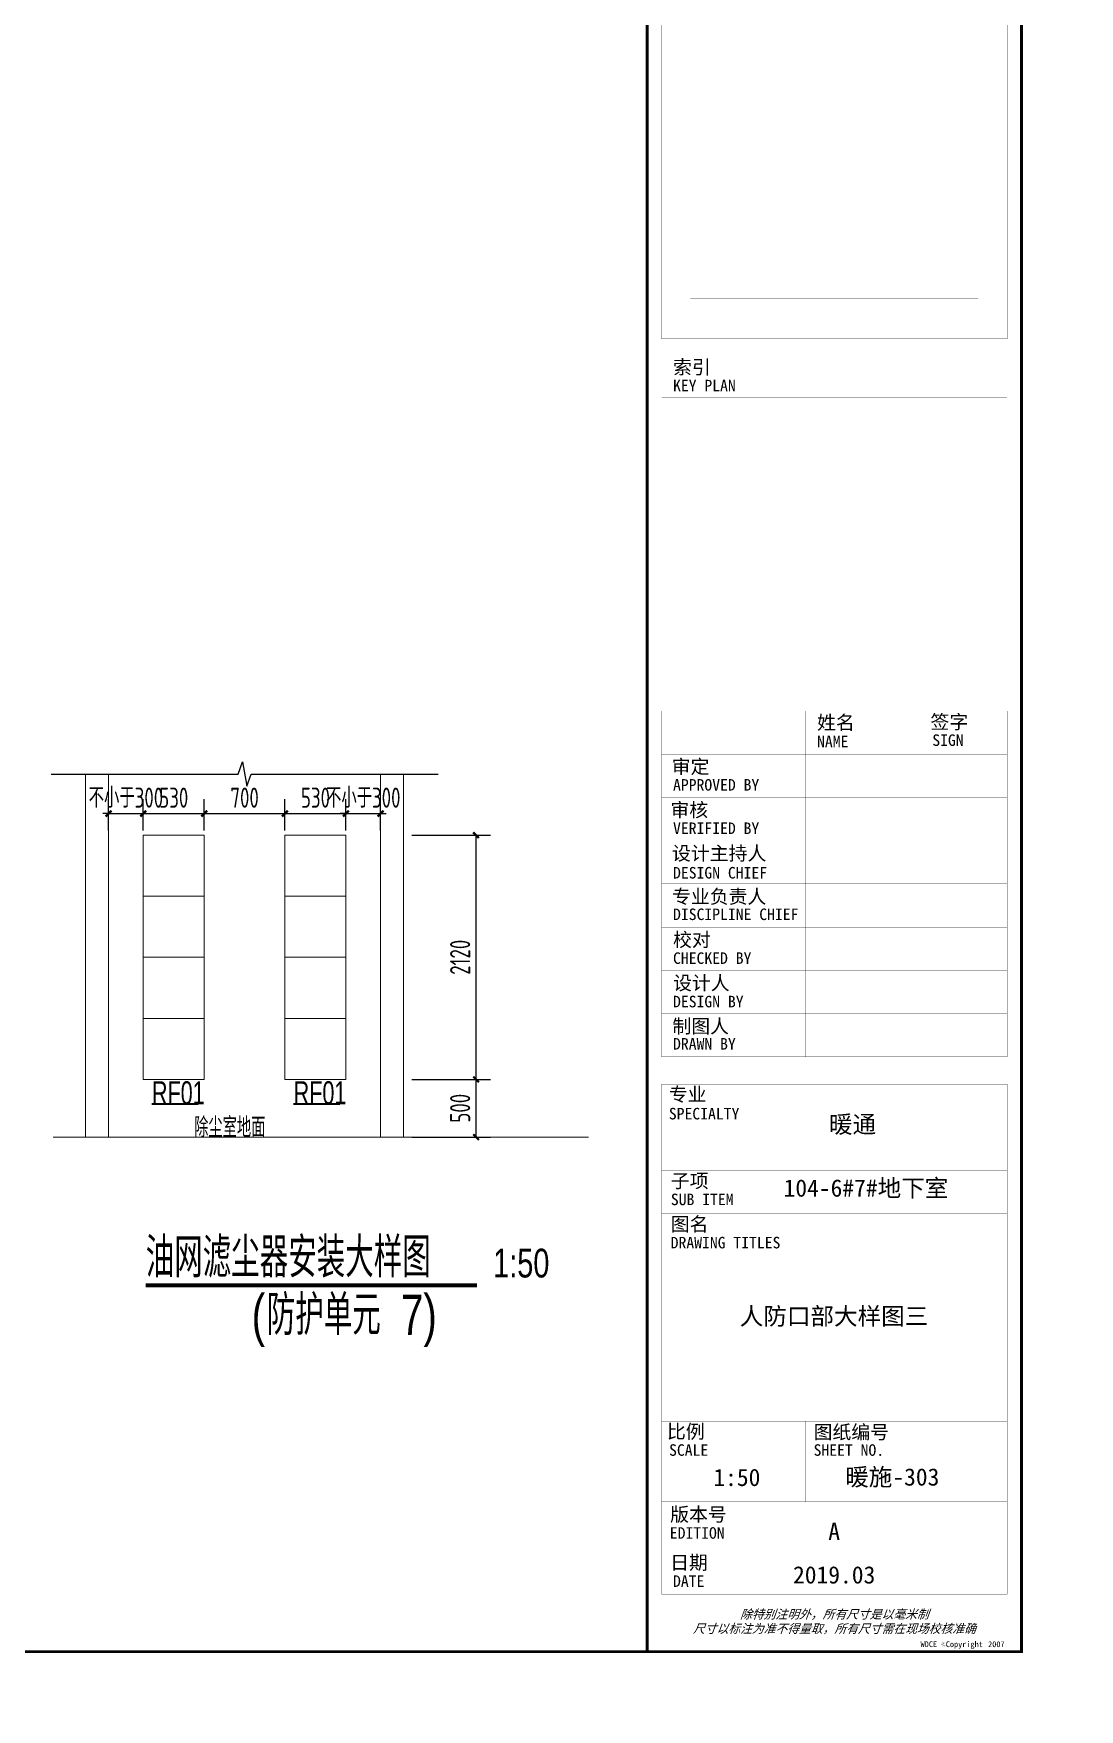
# Model space of a CAD drawing. Extents: x 49167 to 115333, y -222111 to -53947.
# Drawn here: x 97364 to 106442, y -171148 to -156605 of the extents above; entities that cross this region are included whole.
import ezdxf
from ezdxf.enums import TextEntityAlignment as Align

# ---------------------------------------------------------------- set-up
doc = ezdxf.new("R2010")
doc.units = 0
doc.header["$LTSCALE"] = 1000
doc.header["$MEASUREMENT"] = 0
for name, color, linetype, lineweight in [('AC_TXT', 40, 'Continuous', 15), ('ACS_COM_BZ', 3, 'Continuous', 15), ('ACS_暖通设备', 7, 'Continuous', 15)]:
    doc.layers.add(name, color=color, linetype=linetype, lineweight=lineweight)
for name, color, linetype in [('DIM_SYMB', 3, 'Continuous'), ('DUCT-送风标注', 3, 'Continuous'), ('TH_DIM', 3, 'Continuous')]:
    doc.layers.add(name, color=color, linetype=linetype)
doc.styles.add('_TCH_DIM_T3', font='ROS1', dxfattribs={"width": 0.8, "bigfont": 'JD'})
doc.styles.add('HZF', font='ros.shx', dxfattribs={"width": 0.75, "bigfont": 'jd.shx'})
doc.styles.add('华文细黑', font='STXIHEI.TTF', dxfattribs={"height": 10})
doc.styles.add('图签信息$0$华文细黑', font='STXIHEI.TTF', dxfattribs={"height": 10})
doc.dimstyles.new('_TCH_ARCH&&50', dxfattribs={"dimtxt": 175, "dimasz": 50, "dimexe": 125, "dimexo": 150, "dimgap": 50, "dimtad": 1, "dimdec": 0, "dimzin": 0, "dimdsep": 46, "dimtxsty": '_TCH_DIM_T3', "dimblk": 'ARCHTICK', "dimcen": 0.09, "dimazin": 2, "dimtfac": 1, "dimtdec": 0, "dimtix": 1, "dimtmove": 2, "dimatfit": 3, "dimfxl": 0, "dimtolj": 1, "dimtzin": 0, "dimarcsym": 0})

# ---------------------------------------------------------------- blocks, each defined once
blk = doc.blocks.new('图框-A1')
for points, const_width in [([(0, 0), (841, 0), (841, 594), (0, 594)], 0.05), ([(766, 584), (25, 584), (25, 10), (766, 10)], 0.5)]:
    blk.add_lwpolyline(points, close=True, dxfattribs=dict(const_width=const_width))
blk = doc.blocks.new('图签信息$0$WDCE Copyright200X')
at = {"const_width": 0.016}
blk.add_lwpolyline([(-10.6, 1.26, 1), (-11.4, 1.26, 1)], format="xyb", close=True, dxfattribs=at)
at = {"style": '图签信息$0$华文细黑'}
for s, p in [('WDCE ', (-11.46, 0.5)), ('     Copyright ', (-3.51, 0.5))]:
    blk.add_text(s, height=1, dxfattribs=at).set_placement(p, align=Align.BOTTOM_RIGHT)
blk.add_text('c', height=0.6, dxfattribs=at).set_placement((-11.04, 1.35), align=Align.MIDDLE_CENTER)
blk.add_attdef('200X', text='', height=1, dxfattribs=at).set_placement((-0.45, 0.5), align=Align.BOTTOM_RIGHT)
blk = doc.blocks.new('图签信息')
at = {"const_width": 0.5}
blk.add_lwpolyline([(-65, 0), (0, 0), (0, 500.5), (-65, 500.5)], close=True, dxfattribs=at)
at = {"const_width": 0.05}
for points in [[(-62.5, 404.92), (-62.5, 227.83)], [(-62.5, 227.83), (-2.5, 227.83), (-2.5, 404.92)], [(-57.5, 234.85), (-7.5, 234.85)], [(-62.5, 227.83), (-2.5, 227.83)], [(-62.5, 217.74), (-2.5, 217.74)], [(-62.5, 103.26), (-2.5, 103.26), (-2.5, 163.26), (-62.5, 163.26), (-62.5, 103.26)], [(-37.5, 163.26), (-37.5, 103.26)], [(-20, 163.26), (-20, 103.26)], [(-62.5, 155.76), (-2.5, 155.76)], [(-62.5, 148.26), (-2.5, 148.26)], [(-62.5, 140.76), (-2.5, 140.76)], [(-62.5, 133.26), (-2.5, 133.26)], [(-62.5, 125.76), (-2.5, 125.76)], [(-62.5, 118.26), (-2.5, 118.26)], [(-62.5, 110.76), (-2.5, 110.76)], [(-62.5, 98.5), (-2.5, 98.5), (-2.5, 10), (-62.5, 10), (-62.5, 98.5)], [(-62.5, 83.5), (-2.5, 83.5)], [(-62.5, 76), (-2.5, 76)], [(-62.5, 40), (-2.5, 40)], [(-37.5, 40), (-37.5, 26)], [(-62.5, 26), (-2.5, 26)], [(-62.5, 18), (-2.5, 18)]]:
    blk.add_lwpolyline(points, dxfattribs=at)
blk.add_blockref('图签信息$0$WDCE Copyright200X', (-2.5, 0)).add_auto_attribs({'200X': '2007'})
at = {"style": '图签信息$0$华文细黑'}
for s, height, p in [('索引', 2.4, (-60.5, 224.14)), ('KEY PLAN', 2, (-60.5, 220.74)), ('签字', 2.4, (-15.81, 162.57)), ('姓名', 2.4, (-35.5, 162.47)), ('NAME', 2, (-35.5, 158.96)), ('SIGN', 2, (-15.5, 159.2)), ('审定', 2.4, (-60.73, 154.81)), ('APPROVED BY', 2, (-60.5, 151.44)), ('审核', 2.4, (-60.95, 147.29)), ('VERIFIED BY', 2, (-60.5, 143.91)), ('设计主持人', 2.4, (-60.68, 139.76)), ('DESIGN CHIEF', 2, (-60.5, 136.19)), ('专业负责人', 2.4, (-60.67, 132.26)), ('DISCIPLINE CHIEF', 2, (-60.5, 128.98)), ('校对', 2.4, (-60.5, 124.76)), ('CHECKED BY', 2, (-60.5, 121.37)), ('设计人', 2.4, (-60.5, 117.26)), ('DESIGN BY', 2, (-60.5, 113.83)), ('制图人', 2.4, (-60.61, 109.76)), ('DRAWN BY', 2, (-60.5, 106.5)), ('专业', 2.4, (-61.23, 97.93)), ('SPECIALTY', 2, (-61.23, 94.38)), ('子项', 2.4, (-60.88, 82.92)), ('SUB ITEM', 2, (-60.88, 79.5)), ('图名', 2.4, (-60.91, 75.41)), ('DRAWING TITLES', 2, (-60.91, 72)), ('比例', 2.4, (-61.56, 39.42)), ('图纸编号', 2.4, (-36.1, 39.32)), ('SCALE', 2, (-61.19, 36)), ('SHEET NO.', 2, (-36.1, 36)), ('版本号', 2.4, (-61, 25.03)), ('EDITION', 2, (-61.06, 21.61)), ('日期', 2.4, (-61, 16.68)), ('DATE', 2, (-60.5, 13.26))]:
    blk.add_text(s, height=height, dxfattribs=at).set_placement(p, align=Align.TOP_LEFT)
at = {"color": 4, "style": '图签信息$0$华文细黑'}
for s, p in [('A', (-32.53, 19.4)), ('2019.03', (-32.53, 11.84))]:
    blk.add_text(s, height=3, dxfattribs=at).set_placement(p, align=Align.CENTER)
at = {"style": '图签信息$0$华文细黑', "oblique": 20}
for s, p in [('除特别注明外，所有尺寸是以毫米制', (-32.5, 6.5)), ('尺寸以标注为准不得量取，所有尺寸需在现场校核准确', (-32.5, 4))]:
    blk.add_text(s, height=1.5, dxfattribs=at).set_placement(p, align=Align.MIDDLE_CENTER)
blk = doc.blocks.new('图签-A1')
at = {"color": 2}
blk.add_blockref('图签信息', (0, 0), dxfattribs=at)
blk = doc.blocks.new('_ArchTick')
at = {"color": 0, "linetype": 'ByBlock', "const_width": 0.4}
blk.add_lwpolyline([(-0.5, -0.5), (0.5, 0.5)], dxfattribs=at)
blk = doc.blocks.new('*D158')
at = {"layer": 'Defpoints', "color": 0}
for p in [(100376, -163374), (100076, -163672), (100376, -163672)]:
    blk.add_point(p, dxfattribs=at)
at = {"layer": 'TH_DIM', "color": 0, "lineweight": -2}
for p, q in [((100076, -163522), (100076, -163249)), ((100376, -163522), (100376, -163249)), ((100076, -163374), (100026, -163374)), ((100076, -163374), (100376, -163374)), ((100376, -163374), (100426, -163374))]:
    blk.add_line(p, q, dxfattribs=at)
at = {"layer": 'TH_DIM', "color": 0, "lineweight": -2, "xscale": 50, "yscale": 50, "zscale": 50}
blk.add_blockref('_ArchTick', (100076, -163374), dxfattribs=at)
at = {"layer": 'TH_DIM', "color": 0, "lineweight": -2, "xscale": 50, "yscale": 50, "zscale": 50, "rotation": 180}
blk.add_blockref('_ArchTick', (100376, -163374), dxfattribs=at)
at = {"layer": 'TH_DIM', "color": 0, "insert": (100226, -163236), "char_height": 175, "attachment_point": 5, "style": '_TCH_DIM_T3'}
blk.add_mtext('\\A1;不小于300', dxfattribs=at)
blk = doc.blocks.new('*D159')
at = {"layer": 'Defpoints', "color": 0}
for p in [(100076, -163374), (99546, -163672), (100076, -163672)]:
    blk.add_point(p, dxfattribs=at)
at = {"layer": 'TH_DIM', "color": 0, "lineweight": -2}
for p, q in [((99546, -163522), (99546, -163249)), ((100076, -163522), (100076, -163249)), ((99546, -163374), (100076, -163374))]:
    blk.add_line(p, q, dxfattribs=at)
at = {"layer": 'TH_DIM', "color": 0, "lineweight": -2, "xscale": 50, "yscale": 50, "zscale": 50, "rotation": 180}
blk.add_blockref('_ArchTick', (99546, -163374), dxfattribs=at)
at = {"layer": 'TH_DIM', "color": 0, "lineweight": -2, "xscale": 50, "yscale": 50, "zscale": 50}
blk.add_blockref('_ArchTick', (100076, -163374), dxfattribs=at)
at = {"layer": 'TH_DIM', "color": 0, "insert": (99811, -163236), "char_height": 175, "attachment_point": 5, "style": '_TCH_DIM_T3'}
blk.add_mtext('\\A1;530', dxfattribs=at)
blk = doc.blocks.new('*D160')
at = {"layer": 'Defpoints', "color": 0}
for p in [(99546, -163374), (98846, -163672), (99546, -163672)]:
    blk.add_point(p, dxfattribs=at)
at = {"layer": 'TH_DIM', "color": 0, "lineweight": -2}
for p, q in [((98846, -163522), (98846, -163249)), ((99546, -163522), (99546, -163249)), ((98846, -163374), (99546, -163374))]:
    blk.add_line(p, q, dxfattribs=at)
at = {"layer": 'TH_DIM', "color": 0, "lineweight": -2, "xscale": 50, "yscale": 50, "zscale": 50, "rotation": 180}
blk.add_blockref('_ArchTick', (98846, -163374), dxfattribs=at)
at = {"layer": 'TH_DIM', "color": 0, "lineweight": -2, "xscale": 50, "yscale": 50, "zscale": 50}
blk.add_blockref('_ArchTick', (99546, -163374), dxfattribs=at)
at = {"layer": 'TH_DIM', "color": 0, "insert": (99196, -163236), "char_height": 175, "attachment_point": 5, "style": '_TCH_DIM_T3'}
blk.add_mtext('\\A1;700', dxfattribs=at)
blk = doc.blocks.new('*D161')
at = {"layer": 'Defpoints', "color": 0}
for p in [(98846, -163374), (98316, -163672), (98846, -163672)]:
    blk.add_point(p, dxfattribs=at)
at = {"layer": 'TH_DIM', "color": 0, "lineweight": -2}
for p, q in [((98316, -163522), (98316, -163249)), ((98846, -163522), (98846, -163249)), ((98316, -163374), (98846, -163374))]:
    blk.add_line(p, q, dxfattribs=at)
at = {"layer": 'TH_DIM', "color": 0, "lineweight": -2, "xscale": 50, "yscale": 50, "zscale": 50, "rotation": 180}
blk.add_blockref('_ArchTick', (98316, -163374), dxfattribs=at)
at = {"layer": 'TH_DIM', "color": 0, "lineweight": -2, "xscale": 50, "yscale": 50, "zscale": 50}
blk.add_blockref('_ArchTick', (98846, -163374), dxfattribs=at)
at = {"layer": 'TH_DIM', "color": 0, "insert": (98581, -163236), "char_height": 175, "attachment_point": 5, "style": '_TCH_DIM_T3'}
blk.add_mtext('\\A1;530', dxfattribs=at)
blk = doc.blocks.new('*D162')
at = {"layer": 'Defpoints', "color": 0}
for p in [(98316, -163374), (98016, -163672), (98316, -163672)]:
    blk.add_point(p, dxfattribs=at)
at = {"layer": 'TH_DIM', "color": 0, "lineweight": -2}
for p, q in [((98016, -163522), (98016, -163249)), ((98316, -163522), (98316, -163249)), ((98016, -163374), (97966, -163374)), ((98016, -163374), (98316, -163374)), ((98316, -163374), (98366, -163374))]:
    blk.add_line(p, q, dxfattribs=at)
at = {"layer": 'TH_DIM', "color": 0, "lineweight": -2, "xscale": 50, "yscale": 50, "zscale": 50}
blk.add_blockref('_ArchTick', (98016, -163374), dxfattribs=at)
at = {"layer": 'TH_DIM', "color": 0, "lineweight": -2, "xscale": 50, "yscale": 50, "zscale": 50, "rotation": 180}
blk.add_blockref('_ArchTick', (98316, -163374), dxfattribs=at)
at = {"layer": 'TH_DIM', "color": 0, "insert": (98166, -163236), "char_height": 175, "attachment_point": 5, "style": '_TCH_DIM_T3'}
blk.add_mtext('\\A1;不小于300', dxfattribs=at)
blk = doc.blocks.new('*D163')
at = {"layer": 'Defpoints', "color": 0}
for p in [(100497, -163561), (101205, -163561), (100497, -165681)]:
    blk.add_point(p, dxfattribs=at)
at = {"layer": 'TH_DIM', "color": 0, "lineweight": -2}
for p, q in [((100647, -163561), (101330, -163561)), ((101205, -165681), (101205, -163561)), ((100647, -165681), (101330, -165681))]:
    blk.add_line(p, q, dxfattribs=at)
at = {"layer": 'TH_DIM', "color": 0, "lineweight": -2, "xscale": 50, "yscale": 50, "zscale": 50}
for p, rotation in [((101205, -163561), 90), ((101205, -165681), 270)]:
    blk.add_blockref('_ArchTick', p, dxfattribs=dict(at, rotation=rotation))
at = {"layer": 'TH_DIM', "color": 0, "insert": (101067, -164621), "char_height": 175, "attachment_point": 5, "rotation": 90, "style": '_TCH_DIM_T3'}
blk.add_mtext('\\A1;2120', dxfattribs=at)
blk = doc.blocks.new('*D164')
at = {"layer": 'Defpoints', "color": 0}
for p in [(100497, -165681), (101205, -165681), (100497, -166181)]:
    blk.add_point(p, dxfattribs=at)
at = {"layer": 'TH_DIM', "color": 0, "lineweight": -2}
for p, q in [((100647, -165681), (101330, -165681)), ((101205, -166181), (101205, -165681)), ((100647, -166181), (101330, -166181))]:
    blk.add_line(p, q, dxfattribs=at)
at = {"layer": 'TH_DIM', "color": 0, "lineweight": -2, "xscale": 50, "yscale": 50, "zscale": 50}
for p, rotation in [((101205, -165681), 90), ((101205, -166181), 270)]:
    blk.add_blockref('_ArchTick', p, dxfattribs=dict(at, rotation=rotation))
at = {"layer": 'TH_DIM', "color": 0, "insert": (101067, -165931), "char_height": 175, "attachment_point": 5, "rotation": 90, "style": '_TCH_DIM_T3'}
blk.add_mtext('\\A1;500', dxfattribs=at)

msp = doc.modelspace()

# ---------------------------------------------------------------- linework, layer by layer
at = {"layer": 'AC_TXT', "linetype": 'Continuous', "const_width": 15}
for points in [[(98794.8, -165894.4), (98388.3, -165894.4)], [(100024.8, -165894.4), (99618.3, -165894.4)]]:
    msp.add_lwpolyline(points, dxfattribs=at)
at = {"layer": 'ACS_COM_BZ'}
for points in [[(98315.8, -163560.9), (98315.8, -164090.9), (98845.8, -164090.9), (98845.8, -163560.9)], [(99545.8, -163560.9), (99545.8, -164090.9), (100075.8, -164090.9), (100075.8, -163560.9)], [(98315.8, -164090.9), (98315.8, -164620.9), (98845.8, -164620.9), (98845.8, -164090.9)], [(99545.8, -164090.9), (99545.8, -164620.9), (100075.8, -164620.9), (100075.8, -164090.9)], [(98315.8, -164620.9), (98315.8, -165150.9), (98845.8, -165150.9), (98845.8, -164620.9)], [(99545.8, -164620.9), (99545.8, -165150.9), (100075.8, -165150.9), (100075.8, -164620.9)], [(98315.8, -165150.9), (98315.8, -165680.9), (98845.8, -165680.9), (98845.8, -165150.9)], [(99545.8, -165150.9), (99545.8, -165680.9), (100075.8, -165680.9), (100075.8, -165150.9)]]:
    msp.add_lwpolyline(points, close=True, dxfattribs=at)
at = {"layer": 'ACS_暖通设备', "color": 0}
for p, q in [((97815.8, -163030.9), (97815.8, -166180.9)), ((98015.8, -163030.9), (98015.8, -166180.9)), ((100375.8, -163030.9), (100375.8, -166180.9)), ((100575.8, -163030.9), (100575.8, -166180.9)), ((102182.1, -166180.9), (97533.2, -166180.9))]:
    msp.add_line(p, q, dxfattribs=at)
at = {"layer": 'Defpoints'}
msp.add_lwpolyline([(65641.1, -141946.9), (102691.1, -141946.9), (102691.1, -170646.9), (65641.1, -170646.9)], close=True, dxfattribs=at)
at = {"layer": 'DIM_SYMB'}
msp.add_lwpolyline([(97515.8, -163030.9), (99139.6, -163030.9), (99177.8, -162925.9), (99214.8, -163135.9), (99252.1, -163030.9), (100875.8, -163030.9)], dxfattribs=at)
at = {"layer": 'DIM_SYMB', "const_width": 35}
msp.add_lwpolyline([(98337.3, -167466.8), (101213.4, -167466.8)], dxfattribs=at)

# ---------------------------------------------------------------- block references
at = {"xscale": 50, "yscale": 50, "zscale": 50}
for name, p in [('图框-A1', (64391.1, -171146.9)), ('图签-A1', (105939.6, -170646.9))]:
    msp.add_blockref(name, p, dxfattribs=at)

# ---------------------------------------------------------------- texts
at = {"color": 2, "style": '华文细黑'}
for s, p in [('暖通', (104267.8, -166145.4)), ('104-6#7#地下室', (103874.1, -166698.1)), ('人防口部大样图三', (103493.4, -167810)), ('1:50', (103264.5, -169209.1)), ('暖施-303', (104408.7, -169205.4))]:
    msp.add_text(s, height=150, dxfattribs=at).set_placement(p)
at = {"layer": 'AC_TXT', "style": 'HZF', "width": 0.7}
for p in [(98391.8, -165896.6), (99621.8, -165896.6)]:
    msp.add_text('RF01', height=200, dxfattribs=at).set_placement(p)
at = {"layer": 'DIM_SYMB', "color": 7, "style": 'HZF', "width": 0.75}
for s, height, p in [('油网滤尘器安装大样图', 347.29, (98337.3, -167399.5)), ('1:50', 250, (101353.4, -167399.5)), ('(', 350, (99257.3, -167898.4)), ('防护单元', 347.29, (99388.5, -167898.4)), ('7)', 350, (100552.5, -167898.4))]:
    msp.add_text(s, height=height, dxfattribs=at).set_placement(p)
at = {"layer": 'DUCT-送风标注', "style": 'HZF', "width": 0.75}
msp.add_text('除尘室地面', height=173.64, dxfattribs=at).set_placement((98758, -166183.1, 6500))

# ---------------------------------------------------------------- dimensions: what is measured, and where the dimension line sits
at = {"layer": 'TH_DIM'}
for p1, p2, distance, text, picture, middle in [((98015.8, -163672.3), (98315.8, -163672.3), 298.7, '不小于300', '*D162', (98165.8, -163236.1)), ((98315.8, -163672.3), (98845.8, -163672.3), 298.7, '530', '*D161', (98580.8, -163236.1)), ((98845.8, -163672.3), (99545.8, -163672.3), 298.7, '700', '*D160', (99195.8, -163236.1)), ((99545.8, -163672.3), (100075.8, -163672.3), 298.7, '530', '*D159', (99810.8, -163236.1)), ((100075.8, -163672.3), (100375.8, -163672.3), 298.7, '不小于300', '*D158', (100225.8, -163236.1)), ((100496.7, -165680.9), (100496.7, -163560.9), -707.9, '2120', '*D163', (101067.1, -164620.9)), ((100496.7, -166180.9), (100496.7, -165680.9), -707.9, '500', '*D164', (101067.1, -165930.9))]:
    dim = msp.add_aligned_dim(p1=p1, p2=p2, distance=distance, text=text, dimstyle='_TCH_ARCH&&50', dxfattribs=at)
    dim.commit()
    dim.dimension.update_dxf_attribs({"geometry": picture, "text_midpoint": middle})

doc.saveas('drawing.dxf')
